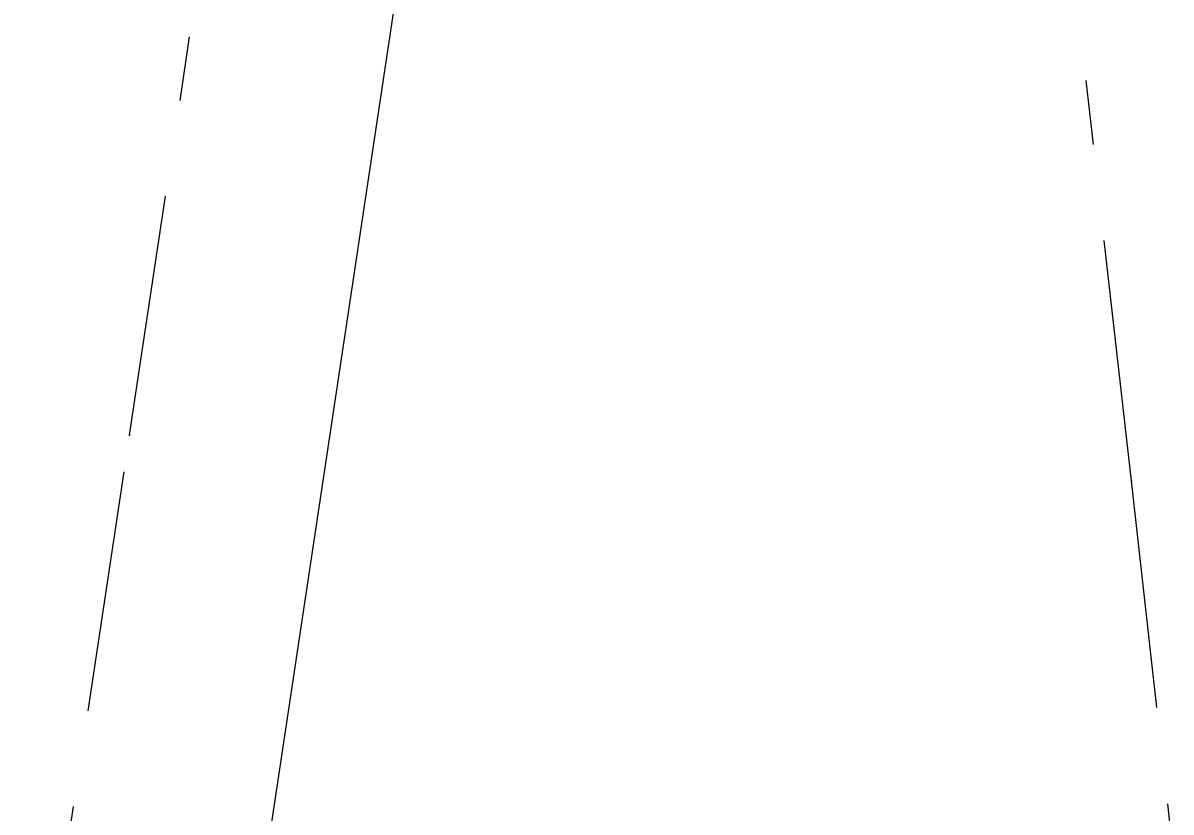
# Model space of a CAD drawing. Header units: millimetres. Extents: x -50172 to 90294, y -80883 to 956680.
# Drawn here: x -27959 to -25445, y -53671 to -51943 of the extents above; entities that cross this region are included whole.
import ezdxf
from ezdxf.enums import TextEntityAlignment as Align

# ---------------------------------------------------------------- set-up
doc = ezdxf.new("R2010")
doc.units = ezdxf.units.MM
doc.header["$MEASUREMENT"] = 0
doc.linetypes.add('Double Dashed', pattern=[1093.611073, 529.166651, -211.666656, 141.111112, -211.666656])
doc.layers.add('New_A-15-MG_Structural_Grid_Phase_2', color=7, linetype='Continuous')
doc.layers.add('New_A-95-D_1_100', color=7, linetype='Continuous')
doc.layers.add('New_A-15-MG_Structural_Grid_Phase_2_Pen_No__222', color=7, linetype='Continuous', lineweight=13, true_color=0x65af33)
doc.layers.add('New_A-95-D_1_100_Pen_No__1', color=7, linetype='Continuous', lineweight=13)
doc.styles.add('GENERATED_STYLE_3', font='')
doc.styles.add('GENERATED_STYLE_4', font='')
doc.styles.get('GENERATED_STYLE_3').set_extended_font_data('Arial')
doc.styles.get('GENERATED_STYLE_4').set_extended_font_data('Swis721 BT')
doc.dimstyles.new('GENERATED_STYLE__2', dxfattribs={"dimtxt": 300, "dimasz": 95, "dimexe": 0.18, "dimexo": 0, "dimgap": 0.09, "dimtad": 1, "dimdec": 0, "dimzin": 0, "dimdsep": 46, "dimtxsty": 'GENERATED_STYLE_3', "dimblk": 'ARROWHEAD_2', "dimblk1": 'ARROWHEAD_2', "dimblk2": 'ARROWHEAD_2', "dimcen": 0.09, "dimclrd": 7, "dimclre": 7, "dimclrt": 7, "dimadec": 0, "dimazin": 0, "dimtfac": 1, "dimtdec": 4, "dimtmove": 0, "dimatfit": 3, "dimfxl": 1, "dimtolj": 1, "dimtzin": 0, "dimarcsym": 0})

# ---------------------------------------------------------------- blocks, each defined once
blk = doc.blocks.new('Standard grid marker_10')
at = {"layer": 'New_A-15-MG_Structural_Grid_Phase_2_Pen_No__222', "linetype": 'Double Dashed'}
for p, q in [((2590.6, 0), (19605, 0)), ((19605, 0), (22195.6, 0))]:
    blk.add_line(p, q, dxfattribs=at)
blk.add_point((19605, 0), dxfattribs=at)
blk.add_point((19605, 0), dxfattribs=at)
at = {"layer": 'New_A-15-MG_Structural_Grid_Phase_2_Pen_No__222', "style": 'GENERATED_STYLE_4'}
for tag, p in [('AC_MarkerText_1_0', (-500, 43.4)), ('AC_MarkerText_1_1', (22695.6, 43.4))]:
    blk.add_attdef(tag, text='', height=350, rotation=255.0108, dxfattribs=at).set_placement(p, align=Align.MIDDLE_CENTER)
blk = doc.blocks.new('Standard grid marker_11')
at = {"layer": 'New_A-15-MG_Structural_Grid_Phase_2_Pen_No__222', "linetype": 'Double Dashed'}
for p, q in [((2590.6, 0), (19494.8, 0)), ((19494.8, 0), (22085.4, 0))]:
    blk.add_line(p, q, dxfattribs=at)
blk.add_point((19494.8, 0), dxfattribs=at)
blk.add_point((19494.8, 0), dxfattribs=at)
at = {"layer": 'New_A-15-MG_Structural_Grid_Phase_2_Pen_No__222', "style": 'GENERATED_STYLE_4'}
for tag, p in [('AC_MarkerText_1_0', (-500, 43.4)), ('AC_MarkerText_1_1', (22585.4, 43.4))]:
    blk.add_attdef(tag, text='', height=350, rotation=240.0028, dxfattribs=at).set_placement(p, align=Align.MIDDLE_CENTER)
blk = doc.blocks.new('*D1316')
at = {"layer": 'New_A-95-D_1_100_Pen_No__1', "linetype": 'Continuous'}
for p, q in [((-27482.1, -51234.1), (-26961.1, -51312.6)), ((-26997.4, -51343.7), (-27110.2, -51253.7)), ((-27044.7, -51238.2), (-27053.8, -51298.7)), ((-27053.8, -51298.7), (-29889.8, -70117)), ((-30318.2, -70052.5), (-29797.1, -70131)), ((-29946.3, -70072), (-29833.4, -70162)), ((-29889.8, -70117), (-29899, -70177.5))]:
    blk.add_line(p, q, dxfattribs=at)
at = {"layer": 'New_A-95-D_1_100_Pen_No__1', "insert": (-28318.7, -60094.6), "char_height": 300, "attachment_point": 7, "rotation": 261.4296, "style": 'GENERATED_STYLE_3'}
blk.add_mtext('\\A1;{\\fArial|b0|i0|c0|p34;19,031}', dxfattribs=at)
blk = doc.blocks.new('ARROWHEAD_2')
at = {"color": 0, "linetype": 'Continuous', "lineweight": 0}
for p, q in [((-0.378, -0.655), (0.378, 0.655)), ((0, 0), (-1, 0))]:
    blk.add_line(p, q, dxfattribs=at)

msp = doc.modelspace()

# ---------------------------------------------------------------- block references
at = {"layer": 'New_A-15-MG_Structural_Grid_Phase_2', "color": 8, "linetype": 'Continuous', "lineweight": 15, "zscale": 1000}
for name, p, rotation in [('Standard grid marker_10', (-30646.7, -72232.1), 81.4296153646693), ('Standard grid marker_11', (-23345.9, -72317.5), 96.43765179530504)]:
    msp.add_blockref(name, p, dxfattribs=dict(at, rotation=rotation))

# ---------------------------------------------------------------- dimensions: what is measured, and where the dimension line sits
at = {"layer": 'New_A-95-D_1_100', "linetype": 'Continuous'}
dim = msp.add_linear_dim(base=(-29889.8, -70117), p1=(-27482.1, -51234.1), p2=(-30318.2, -70052.5), angle=261.4296, dimstyle='GENERATED_STYLE__2', dxfattribs=at)
dim.commit()
dim.dimension.update_dxf_attribs({"geometry": '*D1316', "text_midpoint": (-28266.9, -60757.3), "dimtype": 160, "text_rotation": 261.4296})

doc.saveas('drawing.dxf')
